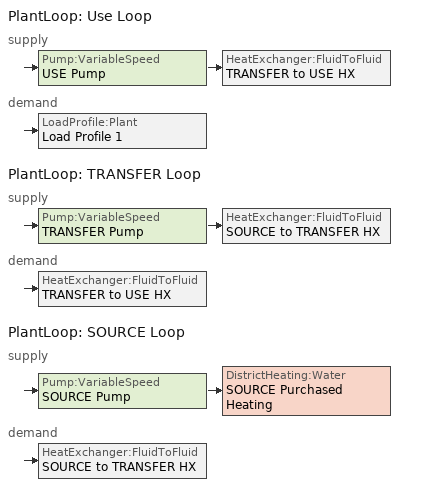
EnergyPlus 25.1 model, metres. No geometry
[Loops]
PlantLoop 'Use Loop'
 supply: Pump:VariableSpeed 'USE Pump' > HeatExchanger:FluidToFluid 'TRANSFER to USE HX'
 demand: LoadProfile:Plant 'Load Profile 1'
PlantLoop 'TRANSFER Loop'
 supply: Pump:VariableSpeed 'TRANSFER Pump' > HeatExchanger:FluidToFluid 'SOURCE to TRANSFER HX'
 demand: HeatExchanger:FluidToFluid 'TRANSFER to USE HX'
PlantLoop 'SOURCE Loop'
 supply: Pump:VariableSpeed 'SOURCE Pump' > DistrictHeating:Water 'SOURCE Purchased Heating'
 demand: HeatExchanger:FluidToFluid 'SOURCE to TRANSFER HX'
[Building]
Plant Load Profile Example: North Axis {deg}=0; Terrain=Suburbs; Loads Convergence Tolerance Value {W}=0.04; Temperature Convergence Tolerance Value {deltaC}=0.04; Solar Distribution=FullInteriorAndExterior; Maximum Number of Warmup Days=25; Minimum Number of Warmup Days=6
[Site:Location]
CHICAGO_IL_USA_WMO_725300: Latitude {deg}=42; Longitude {deg}=-87.88; Time Zone {hr}=-6; Elevation {m}=190
[SizingPeriod:DesignDay] Day of Month=21; Humidity Condition Type=Wetbulb; Barometric Pressure {Pa}=99063; Rain Indicator=No; Snow Indicator=No; Daylight Saving Time Indicator=No; Solar Model Indicator=ASHRAEClearSky
Name | Month | Day Type | Maximum Dry-Bulb Temperature {C} | Daily Dry-Bulb Temperature Range {deltaC} | Wetbulb or DewPoint at Maximum Dry-Bulb {C} | Wind Speed {m/s} | Wind Direction {deg} | Sky Clearness
CHICAGO Ann Clg 1% Condns DB=>MWB | 7 | SummerDesignDay | 31.5 | 10.7 | 23 | 5.3 | 230 | 1
CHICAGO Ann Htg 99% Condns DB | 1 | WinterDesignDay | -17.3 | 0 | -17.3 | 4.9 | 270 | 0
[PlantLoop] Fluid Type=WATER; Maximum Loop Temperature {C}=100; Minimum Loop Temperature {C}=3; Maximum Loop Flow Rate {m3/s}=0.003; Minimum Loop Flow Rate {m3/s}=0; Plant Loop Volume {m3}=autocalculate; Load Distribution Scheme=OPTIMAL
Name | Plant Equipment Operation Scheme
Use Loop | Use Loop Operation
TRANSFER Loop | TRANSFER Loop Operation
SOURCE Loop | SOURCE Loop Operation
[SetpointManager:Scheduled] Control Variable=Temperature
Name | Schedule | Setpoint Node or NodeList
Use Loop Setpoint Manager | Use Loop Temp Sch | Use Loop Setpoint Node List
TRANSFER Loop Setpoint Manager | TRANSFER Loop Temp Sch | TRANSFER Loop Setpoint Node List
SOURCE Loop Setpoint Manager | SOURCE Loop Temp Sch | SOURCE Loop Setpoint Node List
[PlantEquipmentOperationSchemes] Control Scheme 1 Schedule=AlwaysOnSchedule
Name | Control Scheme 1
Use Loop Operation | USE operation
TRANSFER Loop Operation | TRANSFER HX
SOURCE Loop Operation | SOURCE Purchased Only
[PlantEquipmentOperation:Uncontrolled]
USE operation: Equipment List=TRANSFER to USE HX equip
[PlantEquipmentList]
TRANSFER to USE HX equip: TRANSFER to USE HX
TRANSFER Heating Plant: SOURCE to TRANSFER HX
SOURCE Heating Plant: SOURCE Purchased Heating
[Pump:VariableSpeed] Design Maximum Flow Rate {m3/s}=0.005; Design Pump Head {Pa}=300000; Design Power Consumption {W}=2250; Motor Efficiency=0.87; Fraction of Motor Inefficiencies to Fluid Stream=0; Coefficient 1 of the Part Load Performance Curve=0; Coefficient 2 of the Part Load Performance Curve=1; Coefficient 3 of the Part Load Performance Curve=0; Coefficient 4 of the Part Load Performance Curve=0; Design Minimum Flow Rate {m3/s}=0; Pump Control Type=INTERMITTENT
USE Pump; TRANSFER Pump; SOURCE Pump
[HeatExchanger:FluidToFluid] Availability Schedule=AlwaysOnSchedule; Loop Demand Side Design Flow Rate {m3/s}=0.003; Loop Supply Side Design Flow Rate {m3/s}=0.003; Heat Exchanger U-Factor Times Area Value {W/K}=1500; Minimum Temperature Difference to Activate Heat Exchanger {deltaC}=0.2; Heat Transfer Metering End Use Type=LoopToLoop
Name | Heat Exchange Model Type | Control Type
TRANSFER to USE HX | CrossFlowBothUnMixed | HeatingSetpointModulated
SOURCE to TRANSFER HX | CrossFlowSupplyMixedDemandUnMixed | OperationSchemeModulated
[LoadProfile:Plant]
Load Profile 1: Load Schedule=Load Profile 1 Load Schedule; Peak Flow Rate {m3/s}=0.002; Flow Rate Fraction Schedule=Load Profile 1 Flow Frac Schedule; Plant Loop Fluid Type=Water
[PlantEquipmentOperation:HeatingLoad] Load Range 1 Lower Limit {W}=0; Load Range 1 Upper Limit {W}=10000000
Name | Range 1 Equipment List
TRANSFER HX | TRANSFER Heating Plant
SOURCE Purchased Only | SOURCE Heating Plant
[DistrictHeating:Water]
SOURCE Purchased Heating: Nominal Capacity {W}=1000000
[Schedule:Compact]
USE Loop Temp Sch: THROUGH: 12/31, FOR: AllDays, UNTIL: 24:00, 60
TRANSFER Loop Temp Sch: THROUGH: 12/31, FOR: AllDays, UNTIL: 24:00, 75
SOURCE Loop Temp Sch: THROUGH: 12/31, FOR: AllDays, UNTIL: 24:00, 95
AlwaysOnSchedule; Load Profile 1 Flow Frac Schedule: THROUGH: 12/31, FOR: AllDays, UNTIL: 24:00, 1
Load Profile 1 Load Schedule: THROUGH: 12/31, FOR: AllDays, UNTIL: 4:00, 8000, UNTIL: 8:00, 6000, UNTIL: 9:00, 0, UNTIL: 12:00, 6000, UNTIL: 24:00, 10000
